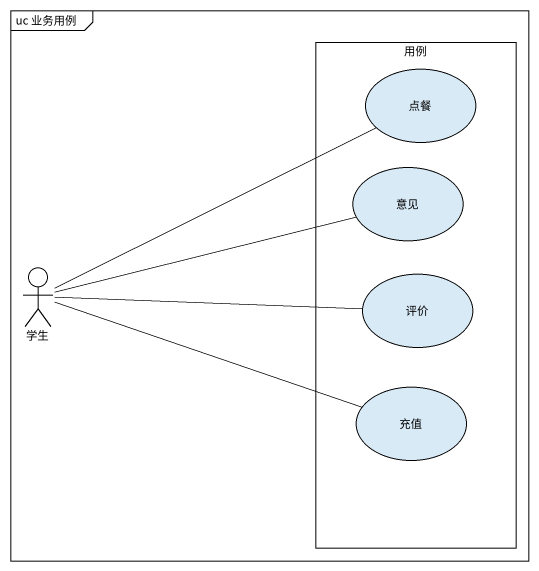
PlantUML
@startuml
mainframe uc 业务用例
rectangle 用例 {
  usecase 点餐
  usecase 意见
  usecase 评价
  usecase 充值
}
actor 学生
学生 -right- 点餐
学生 -right- 意见
学生 -right- 评价
学生 -right- 充值
@enduml
